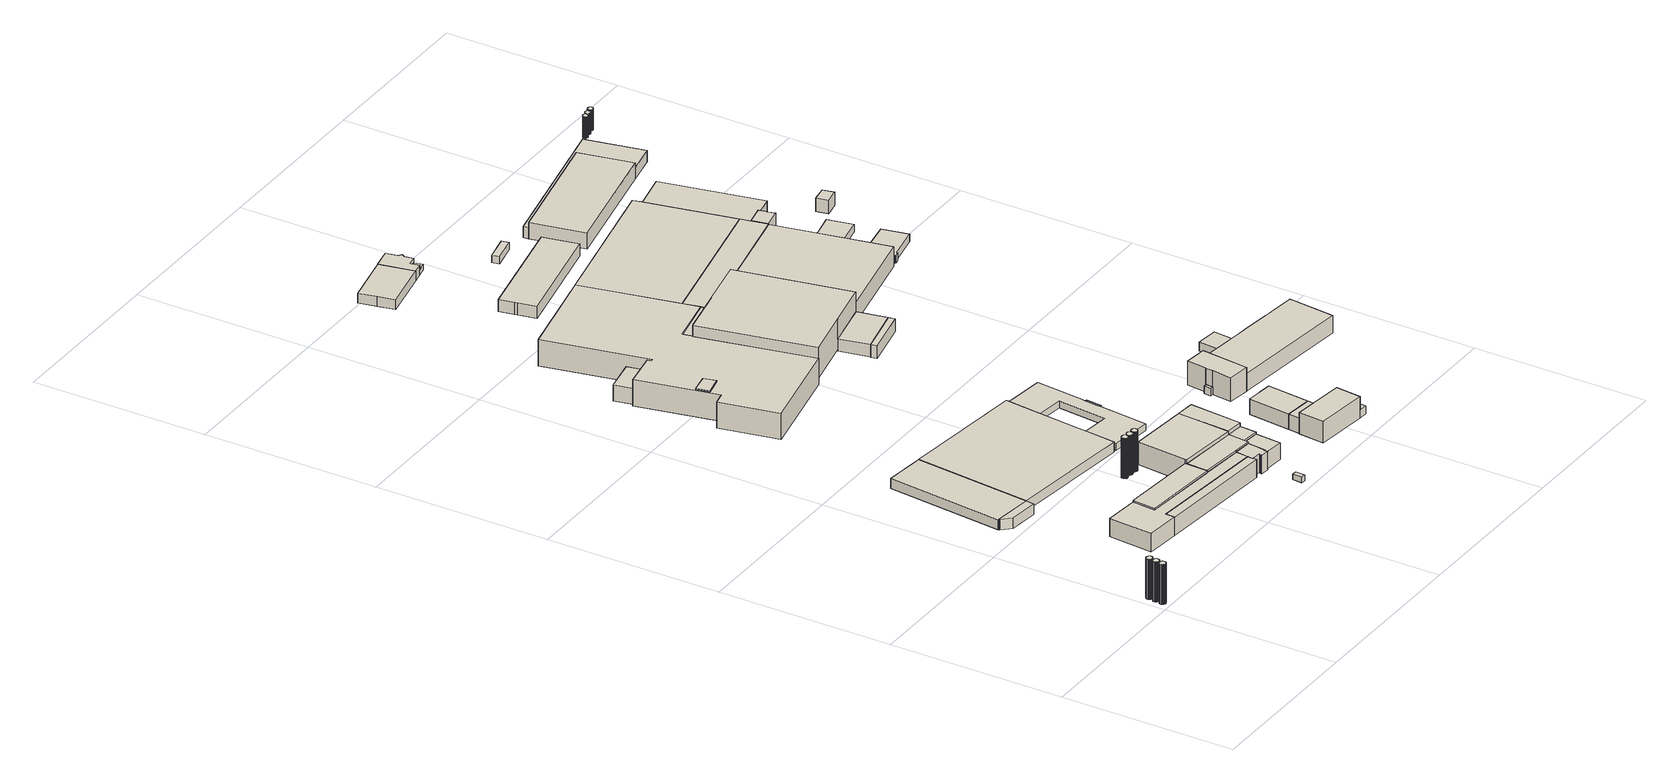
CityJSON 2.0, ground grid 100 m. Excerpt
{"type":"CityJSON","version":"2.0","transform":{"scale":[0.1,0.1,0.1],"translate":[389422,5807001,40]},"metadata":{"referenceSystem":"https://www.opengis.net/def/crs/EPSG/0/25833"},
"CityObjects":{
"building1":{"type":"Building","attributes":{"Gemeindeschluessel":"11000007","BezugspunktDach":"2200","function":"31001_2140","measuredHeight":23.1,"storeysAboveGround":1},"address":[{"country":"Germany","locality":"Berlin","thoroughfareNumber":"9 (5)","thoroughfareName":"Sperenberger Straße"}],"geometry":[{"type":"Solid","lod":"1","boundaries":[[[[0,1,2,3,4,5,6,7,8,9,10,11,12,13,14,15,16,17,18,19,20,21,22,23]],[[24,25,26,27,28,29,30,31,32,33,34,35,36,37,38,39,40,41,42,43,44,45,46,47]],[[24,47,23,22]],[[25,24,22,21]],[[26,25,21,20]],[[27,26,20,19]],[[28,27,19,18]],[[29,28,18,17]],[[30,29,17,16]],[[31,30,16,15]],[[32,31,15,14]],[[33,32,14,13]],[[34,33,13,12]],[[35,34,12,11]],[[36,35,11,10]],[[37,36,10,9]],[[38,37,9,8]],[[39,38,8,7]],[[40,39,7,6]],[[41,40,6,5]],[[42,41,5,4]],[[43,42,4,3]],[[44,43,3,2]],[[45,44,2,1]],[[46,45,1,0]],[[47,46,0,23]]]]}]},
"building2":{"type":"Building","attributes":{"Gemeindeschluessel":"11000007","BezugspunktDach":"2200","function":"31001_2140","measuredHeight":23.11,"storeysAboveGround":1},"address":[{"country":"Germany","locality":"Berlin","thoroughfareNumber":"9 (4)","thoroughfareName":"Sperenberger Straße"}],"geometry":[{"type":"Solid","lod":"1","boundaries":[[[[48,49,50,51,52,53,54,55,56,57,58,59,60,61,62,63,64,65,66,67,68,69,70,71,72]],[[73,74,75,76,77,78,79,80,81,82,83,84,85,86,87,88,89,90,91,92,93,94,95,96,97]],[[73,97,72,71]],[[74,73,71,70]],[[75,74,70,69]],[[76,75,69,68]],[[77,76,68,67]],[[78,77,67,66]],[[79,78,66,65]],[[80,79,65,64]],[[81,80,64,63]],[[82,81,63,62]],[[83,82,62,61]],[[84,83,61,60]],[[85,84,60,59]],[[86,85,59,58]],[[87,86,58,57]],[[88,87,57,56]],[[89,88,56,55]],[[90,89,55,54]],[[91,90,54,53]],[[92,91,53,52]],[[93,92,52,51]],[[94,93,51,50]],[[95,94,50,49]],[[96,95,49,48]],[[97,96,48,72]]]]}]},
"building3":{"type":"Building","attributes":{"Gemeindeschluessel":"11000007","BezugspunktDach":"2200","function":"31001_2140","measuredHeight":23.12,"storeysAboveGround":1},"address":[{"country":"Germany","locality":"Berlin","thoroughfareNumber":"9 (3)","thoroughfareName":"Sperenberger Straße"}],"geometry":[{"type":"Solid","lod":"1","boundaries":[[[[98,99,100,101,102,103,104,105,106,107,108,109,110,111,112,113,114,115,116,117,118,119,120,121,122]],[[123,124,125,126,127,128,129,130,131,132,133,134,135,136,137,138,139,140,141,142,143,144,145,146,147]],[[123,147,122,121]],[[124,123,121,120]],[[125,124,120,119]],[[126,125,119,118]],[[127,126,118,117]],[[128,127,117,116]],[[129,128,116,115]],[[130,129,115,114]],[[131,130,114,113]],[[132,131,113,112]],[[133,132,112,111]],[[134,133,111,110]],[[135,134,110,109]],[[136,135,109,108]],[[137,136,108,107]],[[138,137,107,106]],[[139,138,106,105]],[[140,139,105,104]],[[141,140,104,103]],[[142,141,103,102]],[[143,142,102,101]],[[144,143,101,100]],[[145,144,100,99]],[[146,145,99,98]],[[147,146,98,122]]]]}]},
"building4":{"type":"Building","attributes":{"Gemeindeschluessel":"11000007","BezugspunktDach":"2200","function":"51009_1610","measuredHeight":6.08,"storeysAboveGround":0},"address":[{"country":"Germany","locality":"Berlin"}],"geometry":[{"type":"Solid","lod":"1","boundaries":[[[[148,149,150,151,152]],[[153,154,155,156,157]],[[153,157,152,151]],[[154,153,151,150]],[[155,154,150,149]],[[156,155,149,148]],[[157,156,148,152]]]]}]},
"building5":{"type":"Building","attributes":{"Gemeindeschluessel":"11000007","BezugspunktDach":"2200","function":"31001_2111","measuredHeight":5.75,"storeysAboveGround":1},"address":[{"country":"Germany","locality":"Berlin","thoroughfareNumber":"13 (2)","thoroughfareName":"Sperenberger Straße"}],"geometry":[{"type":"Solid","lod":"1","boundaries":[[[[158,159,160,161,162,163]],[[164,165,166,154,153,167]],[[164,167,163,162]],[[165,164,162,161]],[[166,165,161,160]],[[154,166,160,159]],[[153,154,159,158]],[[167,153,158,163]]]]}]},
"building6":{"type":"Building","attributes":{"Gemeindeschluessel":"11000007","function":"31001_2111"},"address":[{"country":"Germany","locality":"Berlin","thoroughfareNumber":"11","thoroughfareName":"Sperenberger Straße"}],"children":["building6-1","building6-2","building6-3","building6-4","building6-5","building6-6","building6-7","building6-8","building6-9"]},
"building6-1":{"type":"BuildingPart","attributes":{"BezugspunktDach":"2200","measuredHeight":12.14,"storeysAboveGround":2},"parents":["building6"],"geometry":[{"type":"MultiSurface","lod":"1","boundaries":[[[168,169,170,171,172]],[[173,174,175,176,177]],[[178,179,177,172,171]],[[174,173,171,170]],[[175,174,180,181]],[[179,182,168,172]],[[173,177,179,178]],[[181,180,170,169]],[[176,175,169,168]],[[177,176,182,179]]]}]},
"building6-2":{"type":"BuildingPart","attributes":{"BezugspunktDach":"2200","measuredHeight":10.49,"storeysAboveGround":2},"parents":["building6"],"geometry":[{"type":"MultiSurface","lod":"1","boundaries":[[[183,184,185,186,187,188]],[[189,190,191,192,193,194]],[[193,192,184,183]],[[194,193,183,188]],[[194,188,187,189]],[[195,190,189,196,187,186]],[[190,186,185,191]],[[192,191,185,184]]]}]},
"building6-3":{"type":"BuildingPart","attributes":{"BezugspunktDach":"2200","measuredHeight":10.71,"storeysAboveGround":2},"parents":["building6"],"geometry":[{"type":"MultiSurface","lod":"1","boundaries":[[[197,198,199,200,179,178,201,202]],[[203,204,205,206,207,208,209,210]],[[203,210,202,201]],[[204,203,201,178]],[[205,204,173,177,179]],[[206,205,211,177,176,212]],[[207,206,200,212,190,199]],[[187,186,213,199,198]],[[208,207,190,189]],[[188,187,189,194,209,208,198,197]],[[210,209,197,202]],[[214,178,179,177,173]],[[179,182,176,177,211]],[[212,176,182,200]],[[199,190,212,200]],[[189,190,213,186,187]],[[194,189,187,188]]]}]},
"building6-4":{"type":"BuildingPart","attributes":{"BezugspunktDach":"2200","measuredHeight":13.06,"storeysAboveGround":2},"parents":["building6"],"geometry":[{"type":"MultiSurface","lod":"1","boundaries":[[[215,216,217,218,219]],[[180,220,221,222,181]],[[170,169,219,218]],[[220,180,218,217]],[[221,220,217,216]],[[181,223,224,225,215,219]],[[180,181,169,170]],[[222,221,226,216,215]],[[222,225,224,223,181]]]}]},
"building6-5":{"type":"BuildingPart","attributes":{"BezugspunktDach":"2200","measuredHeight":13.8,"storeysAboveGround":2},"parents":["building6"],"geometry":[{"type":"MultiSurface","lod":"1","boundaries":[[[227,228,229,230]],[[231,232,233,234]],[[231,234,222,221,216,215,230,229]],[[232,231,229,228]],[[233,232,228,227]],[[234,224,235,236,227,230]],[[215,216,221,222]],[[237,235,224,234]],[[237,233,236,235]]]}]},
"building6-6":{"type":"BuildingPart","attributes":{"BezugspunktDach":"2200","measuredHeight":9.74,"storeysAboveGround":2},"parents":["building6"],"geometry":[{"type":"MultiSurface","lod":"1","boundaries":[[[238,239,240,241,242,243]],[[244,245,246,247,248,249]],[[248,247,239,238]],[[249,248,238,243]],[[244,249,243,242]],[[245,244,242,241]],[[245,241,250,251]],[[246,251,250,240]],[[247,246,240,239]]]}]},
"building6-7":{"type":"BuildingPart","attributes":{"BezugspunktDach":"2200","measuredHeight":10.77,"storeysAboveGround":2},"parents":["building6"],"geometry":[{"type":"MultiSurface","lod":"1","boundaries":[[[252,253,254,255,256,257,258,259,260,261,262,263]],[[190,212,264,265,266,267,268,269,270,271,192,191]],[[186,185,191,263,262]],[[212,200,199,190,262,261]],[[265,264,251,245,241,250,260,259]],[[272,242,241,259,258]],[[266,265,273,245,244]],[[243,242,258,257]],[[267,266,244,249]],[[268,267,257,256]],[[269,268,256,255]],[[270,269,255,254]],[[271,270,254,253]],[[192,271,253,252]],[[185,184,252,263]],[[190,191,185,186]],[[190,199,200,212]],[[264,212,261,260,274]],[[250,241,245,251]],[[244,245,273,241,242,272]],[[249,244,242,243]],[[184,185,191,192]]]}]},
"building6-8":{"type":"BuildingPart","attributes":{"BezugspunktDach":"2200","measuredHeight":11.74,"storeysAboveGround":2},"parents":["building6"],"geometry":[{"type":"MultiSurface","lod":"1","boundaries":[[[275,276,277,235,224,223,278]],[[175,234,237,279,264,212,176]],[[175,169,168,278,223]],[[234,175,280,181,222]],[[264,279,246,251,250,240,277,276]],[[212,261,260,276,275]],[[176,182,200,275,278]],[[168,169,175,176]],[[222,181,280,223,224]],[[237,234,224,235]],[[279,237,235,277]],[[240,250,251,246]],[[264,260,261,212]],[[212,200,182,176]]]}]},
"building6-9":{"type":"BuildingPart","attributes":{"BezugspunktDach":"2200","measuredHeight":11.74,"storeysAboveGround":2},"parents":["building6"],"geometry":[{"type":"MultiSurface","lod":"1","boundaries":[[[281,236,235,277]],[[237,233,282,279]],[[282,233,236,281]],[[240,239,247,246,283,279,282,281,277]],[[237,279,277,235]],[[284,233,285,237,235,236]],[[283,246,247,239,240]]]}]},
"building7":{"type":"Building","attributes":{"Gemeindeschluessel":"11000007","BezugspunktDach":"2200","function":"31001_2140","measuredHeight":23.13,"storeysAboveGround":1},"address":[{"country":"Germany","locality":"Berlin","thoroughfareNumber":"11 (3)","thoroughfareName":"Sperenberger Straße"}],"geometry":[{"type":"Solid","lod":"1","boundaries":[[[[286,287,288,289,290,291,292,293,294,295,296,297,298,299,300,301,302,303,304,305,306,307,308,309,310,311]],[[312,313,314,315,316,317,318,319,320,321,322,323,324,325,326,327,328,329,330,331,332,333,334,335,336,337]],[[312,337,311,310]],[[313,312,310,309]],[[314,313,309,308]],[[315,314,308,307]],[[316,315,307,306]],[[317,316,306,305]],[[318,317,305,304]],[[319,318,304,303]],[[320,319,303,302]],[[321,320,302,301]],[[322,321,301,300]],[[323,322,300,299]],[[324,323,299,298]],[[325,324,298,297]],[[326,325,297,296]],[[327,326,296,295]],[[328,327,295,294]],[[329,328,294,293]],[[330,329,293,292]],[[331,330,292,291]],[[332,331,291,290]],[[333,332,290,289]],[[334,333,289,288]],[[335,334,288,287]],[[336,335,287,286]],[[337,336,286,311]]]]}]},
"building8":{"type":"Building","attributes":{"Gemeindeschluessel":"11000007","BezugspunktDach":"2200","function":"31001_2111","measuredHeight":6,"storeysAboveGround":1},"address":[{"country":"Germany","locality":"Berlin","thoroughfareNumber":"13 (1)","thoroughfareName":"Sperenberger Straße"}],"geometry":[{"type":"Solid","lod":"1","boundaries":[[[[338,339,340,341,342,343,344,345,346,347,348,349,350]],[[351,352,165,353,354,355,356,357,358,359,360,361,166]],[[351,166,350,349]],[[352,351,349,348]],[[165,352,348,347]],[[353,165,347,346]],[[354,353,346,345]],[[355,354,345,344]],[[356,355,344,343]],[[357,356,343,342]],[[358,357,342,341]],[[359,358,341,340]],[[360,359,340,339]],[[361,360,339,338]],[[166,361,338,350]]]]}]},
"building9":{"type":"Building","attributes":{"Gemeindeschluessel":"11000007","BezugspunktDach":"2200","function":"31001_2140","measuredHeight":23.13,"storeysAboveGround":1},"address":[{"country":"Germany","locality":"Berlin","thoroughfareNumber":"11 (2)","thoroughfareName":"Sperenberger Straße"}],"geometry":[{"type":"Solid","lod":"1","boundaries":[[[[362,363,364,365,366,367,368,369,370,371,372,373,374,375,376,377,378,379,380,381,382,383,384,385,386]],[[387,388,389,390,391,392,393,394,395,396,397,398,399,400,401,402,403,404,405,406,407,408,409,410,411]],[[387,411,386,385]],[[388,387,385,384]],[[389,388,384,383]],[[390,389,383,382]],[[391,390,382,381]],[[392,391,381,380]],[[393,392,380,379]],[[394,393,379,378]],[[395,394,378,377]],[[396,395,377,376]],[[397,396,376,375]],[[398,397,375,374]],[[399,398,374,373]],[[400,399,373,372]],[[401,400,372,371]],[[402,401,371,370]],[[403,402,370,369]],[[404,403,369,368]],[[405,404,368,367]],[[406,405,367,366]],[[407,406,366,365]],[[408,407,365,364]],[[409,408,364,363]],[[410,409,363,362]],[[411,410,362,386]]]]}]},
"building10":{"type":"Building","attributes":{"Gemeindeschluessel":"11000007","BezugspunktDach":"2200","function":"31001_2140","measuredHeight":23.02,"storeysAboveGround":1},"address":[{"country":"Germany","locality":"Berlin","thoroughfareNumber":"11 (1)","thoroughfareName":"Sperenberger Straße"}],"geometry":[{"type":"Solid","lod":"1","boundaries":[[[[412,413,414,415,416,417,418,419,420,421,422,423,424,425,426,427,428,429,430,431,432,433,434,435,436,437]],[[438,439,440,441,442,443,444,445,446,447,448,449,450,451,452,453,454,455,456,457,458,459,460,461,462,463]],[[438,463,437,436]],[[439,438,436,435]],[[440,439,435,434]],[[441,440,434,433]],[[442,441,433,432]],[[443,442,432,431]],[[444,443,431,430]],[[445,444,430,429]],[[446,445,429,428]],[[447,446,428,427]],[[448,447,427,426]],[[449,448,426,425]],[[450,449,425,424]],[[451,450,424,423]],[[452,451,423,422]],[[453,452,422,421]],[[454,453,421,420]],[[455,454,420,419]],[[456,455,419,418]],[[457,456,418,417]],[[458,457,417,416]],[[459,458,416,415]],[[460,459,415,414]],[[461,460,414,413]],[[462,461,413,412]],[[463,462,412,437]]]]}]},
"building11":{"type":"Building","attributes":{"Gemeindeschluessel":"11000007","BezugspunktDach":"2200","function":"51009_1610","measuredHeight":3.29,"storeysAboveGround":0},"address":[{"country":"Germany","locality":"Berlin"}],"geometry":[{"type":"Solid","lod":"1","boundaries":[[[[464,465,466,467]],[[468,469,470,471]],[[468,471,467,466]],[[469,468,466,465]],[[470,469,465,464]],[[471,470,464,467]]]]}]},
"building12":{"type":"Building","attributes":{"Gemeindeschluessel":"11000007","BezugspunktDach":"2200","function":"31001_2100","measuredHeight":3.99,"storeysAboveGround":1},"address":[{"country":"Germany","locality":"Berlin","thoroughfareNumber":"13","thoroughfareName":"Sperenberger Straße"}],"geometry":[{"type":"Solid","lod":"1","boundaries":[[[[472,473,474,475,476,477,478,479,480,481,482,483,484,485,486,487,488,489,490,491]],[[492,493,494,495,496,497,498,356,355,499,500,501,502,503,504,505,506,507,508,359]],[[492,359,491,490]],[[493,492,490,489]],[[494,493,489,488]],[[495,494,488,487]],[[496,495,487,486]],[[497,496,486,485]],[[498,497,485,484]],[[356,498,484,483]],[[355,356,483,482]],[[499,355,482,481]],[[500,499,481,480]],[[501,500,480,479]],[[502,501,479,478]],[[503,502,478,477]],[[504,503,477,476]],[[505,504,476,475]],[[506,505,475,474]],[[507,506,474,473]],[[508,507,473,472]],[[359,508,472,491]]]]}]},
"building13":{"type":"Building","attributes":{"Gemeindeschluessel":"11000007","function":"31001_2111"},"address":[{"country":"Germany","locality":"Berlin","thoroughfareNumber":"15 (1)","thoroughfareName":"Sperenberger Straße"}],"children":["building13-1","building13-2","building13-3"]},
"building13-1":{"type":"BuildingPart","attributes":{"BezugspunktDach":"2200","measuredHeight":15.22,"storeysAboveGround":2},"parents":["building13"],"geometry":[{"type":"MultiSurface","lod":"1","boundaries":[[[509,510,511,512,513,514,515,516,517,518,519,520,521,522,523,524],[525,526,527,528]],[[529,530,531,532,533,534,535,536,537,538,539,540,541,542,543,544],[545,546,547,548]],[[529,544,524,523]],[[530,549,550,523,522]],[[531,530,522,521]],[[532,531,521,520]],[[533,532,520,519]],[[534,533,519,518]],[[535,534,518,517]],[[536,535,517,516]],[[537,536,516,515]],[[538,537,515,514]],[[539,538,514,513]],[[540,539,513,512]],[[541,540,512,511]],[[542,541,511,510]],[[543,542,510,509]],[[544,543,509,524]],[[545,548,528,551,552,553]],[[546,545,527,552,554,526]],[[547,546,526,554,555]],[[548,547,555,551,528]],[[529,550,549,530]],[[553,552,551,528,527]],[[526,554,552,527]],[[555,554,526,525]],[[528,551,555,525]]]}]},
"building13-2":{"type":"BuildingPart","attributes":{"BezugspunktDach":"2200","measuredHeight":11.91,"storeysAboveGround":2},"parents":["building13"],"geometry":[{"type":"MultiSurface","lod":"1","boundaries":[[[556,557,558,559]],[[554,552,551,555]],[[526,525,555,559,558]],[[552,527,526,558,557]],[[551,528,527,560,557,556]],[[525,528,556,559]],[[554,555,525,526]],[[554,561,526,527,552]],[[552,560,527,528,551]],[[555,551,562,528,525]]]}]},
"building13-3":{"type":"BuildingPart","attributes":{"BezugspunktDach":"2200","measuredHeight":9.32,"storeysAboveGround":2},"parents":["building13"],"geometry":[{"type":"Solid","lod":"1","boundaries":[[[[550,549,563,564]],[[565,530,529,566]],[[565,566,564,563]],[[530,565,563,549]],[[566,529,550,564]],[[529,530,549,550]]]]}]},
"building14":{"type":"Building","attributes":{"Gemeindeschluessel":"11000007","BezugspunktDach":"2200","function":"51009_1610","measuredHeight":3.61,"storeysAboveGround":0},"address":[{"country":"Germany","locality":"Berlin"}],"geometry":[{"type":"Solid","lod":"1","boundaries":[[[[567,568,569,570,571,572]],[[573,574,575,576,577,578]],[[573,578,572,571]],[[574,573,571,570]],[[575,574,570,569]],[[576,575,569,568]],[[577,576,568,567]],[[578,577,567,572]]]]}]},
"building15":{"type":"Building","attributes":{"Gemeindeschluessel":"11000007","function":"31001_2143"},"address":[{"country":"Germany","locality":"Berlin","thoroughfareNumber":"10","thoroughfareName":"Sperenberger Straße"}],"children":["building15-1","building15-2","building15-3","building15-4"]},
"building15-1":{"type":"BuildingPart","attributes":{"BezugspunktDach":"2200","measuredHeight":9.05,"storeysAboveGround":2},"parents":["building15"],"geometry":[{"type":"Solid","lod":"1","boundaries":[[[[579,580,581,582,583,584,585]],[[586,587,588,589,590,591,592]],[[586,592,585,584]],[[587,586,584,583]],[[588,587,583,582]],[[589,588,582,581]],[[590,589,581,580]],[[591,590,580,579]],[[592,591,579,585]]]]}]},
"building15-2":{"type":"BuildingPart","attributes":{"BezugspunktDach":"2200","measuredHeight":12.36,"storeysAboveGround":2},"parents":["building15"],"geometry":[{"type":"MultiSurface","lod":"1","boundaries":[[[593,594,595,596,597]],[[598,599,600,601,602]],[[598,602,597,596]],[[603,604,605,606,596,595]],[[599,598,607,603]],[[600,599,595,594]],[[601,600,608,609,610,611,612,594,593]],[[602,601,593,597]],[[607,606,605,604,603]],[[612,611,610,609,608]]]}]},
"building15-3":{"type":"BuildingPart","attributes":{"BezugspunktDach":"2200","measuredHeight":4.67,"storeysAboveGround":2},"parents":["building15"],"geometry":[{"type":"Solid","lod":"1","boundaries":[[[[613,614,615,611,610,616]],[[609,608,617,618,619,620]],[[609,620,616,610]],[[608,609,610,611]],[[617,608,611,615]],[[618,617,615,614]],[[619,618,614,613]],[[620,619,613,616]]]]}]},
"building15-4":{"type":"BuildingPart","attributes":{"BezugspunktDach":"2200","measuredHeight":9.01,"storeysAboveGround":2},"parents":["building15"],"geometry":[{"type":"MultiSurface","lod":"1","boundaries":[[[604,579,585,605]],[[592,591,603,607]],[[592,607,605,585]],[[603,591,579,604]],[[591,592,585,579]],[[607,603,604,605,621]]]}]},
"building16":{"type":"Building","attributes":{"Gemeindeschluessel":"11000007","BezugspunktDach":"2200","function":"51009_1610","measuredHeight":4.42,"storeysAboveGround":0},"address":[{"country":"Germany","locality":"Berlin"}],"geometry":[{"type":"Solid","lod":"1","boundaries":[[[[622,623,624,625]],[[626,627,628,629]],[[626,629,625,624]],[[627,626,624,623]],[[628,627,623,622]],[[629,628,622,625]]]]}]},
"building17":{"type":"Building","attributes":{"Gemeindeschluessel":"11000007","function":"31001_2120"},"address":[{"country":"Germany","locality":"Berlin","thoroughfareNumber":"8","thoroughfareName":"Motzener Straße"}],"children":["building17-1","building17-2","building17-3"]},
"building17-1":{"type":"BuildingPart","attributes":{"BezugspunktDach":"2200","measuredHeight":5.68,"storeysAboveGround":2},"parents":["building17"],"geometry":[{"type":"MultiSurface","lod":"1","boundaries":[[[630,631,632,633,634,635]],[[636,637,638,639,640,641]],[[636,641,635,634]],[[636,642,636,637]],[[638,637,633,632]],[[639,638,632,631]],[[640,639,631,630]],[[641,640,630,635]],[[637,636,642,634,633]]]}]},
"building17-2":{"type":"BuildingPart","attributes":{"BezugspunktDach":"2200","measuredHeight":3.61,"storeysAboveGround":2},"parents":["building17"],"geometry":[{"type":"MultiSurface","lod":"1","boundaries":[[[643,644,645,646,647]],[[648,649,650,651,652]],[[652,653,652,648]],[[649,648,646,645]],[[650,649,645,644]],[[652,651,652,647]],[[648,652,653,647,646]],[[651,650,644,643]],[[643,647,652,651]]]}]},
"building17-3":{"type":"BuildingPart","attributes":{"BezugspunktDach":"2200","measuredHeight":5.69,"storeysAboveGround":2},"parents":["building17"],"geometry":[{"type":"MultiSurface","lod":"1","boundaries":[[[654,655,656,657,658,659,660,661,662]],[[663,664,665,666,648,652,650,637,636]],[[663,636,662,661]],[[664,663,661,660]],[[665,664,660,659]],[[666,665,659,658]],[[648,666,658,657]],[[647,646,657,656]],[[650,644,643,647,667,656,655]],[[637,650,655,654]],[[634,633,668,654,662]],[[652,648,646,647]],[[651,643,644,650]],[[652,667,647,643,651]],[[636,637,668,633,634]]]}]},
"building18":{"type":"Building","attributes":{"Gemeindeschluessel":"11000007","BezugspunktDach":"2200","function":"51009_1610","measuredHeight":7.34,"storeysAboveGround":0},"address":[{"country":"Germany","locality":"Berlin"}],"geometry":[{"type":"Solid","lod":"1","boundaries":[[[[669,670,671,672]],[[673,674,675,676]],[[673,676,672,671]],[[674,673,671,670]],[[675,674,670,669]],[[676,675,669,672]]]]}]},
"building19":{"type":"Building","attributes":{"Gemeindeschluessel":"11000007","BezugspunktDach":"2200","function":"31001_2143","measuredHeight":8.29,"storeysAboveGround":1},"address":[{"country":"Germany","locality":"Berlin","thoroughfareNumber":"14A (4)","thoroughfareName":"Motzener Straße"}],"geometry":[{"type":"Solid","lod":"1","boundaries":[[[[677,678,679,680,681,682,683,684]],[[685,686,687,688,689,690,691,692]],[[685,692,684,683]],[[686,685,683,682]],[[687,686,682,681]],[[688,687,681,680]],[[689,688,680,679]],[[690,689,679,678]],[[691,690,678,677]],[[692,691,677,684]]]]}]},
"building20":{"type":"Building","attributes":{"Gemeindeschluessel":"11000007","function":"31001_2111"},"address":[{"country":"Germany","locality":"Berlin","thoroughfareNumber":"15","thoroughfareName":"Sperenberger Straße"}],"children":["building20-1","building20-2","building20-3","building20-4","building20-5","building20-6","building20-7"]},
"building20-1":{"type":"BuildingPart","attributes":{"BezugspunktDach":"2200","measuredHeight":17.72,"storeysAboveGround":6},"parents":["building20"],"geometry":[{"type":"MultiSurface","lod":"1","boundaries":[[[693,694,695,696,697,698,699]],[[700,701,702,703,704,705,706]],[[700,706,699,698]],[[707,708,700,698,697]],[[709,710,696,695]],[[703,702,711,712]],[[713,714,695,694]],[[705,704,694,693]],[[706,705,693,699]],[[701,700,708,707]],[[712,711,710,709]],[[704,703,714,713]]]}]},
"building20-2":{"type":"BuildingPart","attributes":{"BezugspunktDach":"2200","measuredHeight":12.95,"storeysAboveGround":6},"parents":["building20"],"geometry":[{"type":"MultiSurface","lod":"1","boundaries":[[[708,707,715,716,717]],[[718,719,720,721,722]],[[718,722,717,716]],[[719,718,723,724]],[[720,719,715,724,725]],[[721,720,701,700,708]],[[722,721,708,717]],[[724,723,716,715]],[[725,724,715,707]],[[707,708,700,701]]]}]},
"building20-3":{"type":"BuildingPart","attributes":{"BezugspunktDach":"2200","measuredHeight":11.28,"storeysAboveGround":6},"parents":["building20"],"geometry":[{"type":"MultiSurface","lod":"1","boundaries":[[[517,726,727,728,518]],[[729,730,731,732,733]],[[729,733,518,728]],[[730,729,728,727]],[[731,730,734,735,736,737,727,726]],[[733,732,517,518]],[[737,736,735,734]],[[732,731,726,517]]]}]},
"building20-4":{"type":"BuildingPart","attributes":{"BezugspunktDach":"2200","measuredHeight":7.05,"storeysAboveGround":6},"parents":["building20"],"geometry":[{"type":"MultiSurface","lod":"1","boundaries":[[[672,671,714,713]],[[738,739,740,741]],[[738,741,704,703]],[[739,738,714,671]],[[740,739,671,672]],[[741,740,672,713]],[[703,704,742,713,714]]]}]},
"building20-5":{"type":"BuildingPart","attributes":{"BezugspunktDach":"2200","measuredHeight":8.92,"storeysAboveGround":6},"parents":["building20"],"geometry":[{"type":"MultiSurface","lod":"1","boundaries":[[[736,743,744,745,746,747,737]],[[748,749,750,751,752,735,734]],[[748,734,737,747]],[[749,748,747,746]],[[750,749,746,745]],[[751,750,745,744]],[[752,751,744,743]],[[753,735,752,743,736]],[[734,735,754,736,737]]]}]},
"building20-6":{"type":"BuildingPart","attributes":{"BezugspunktDach":"2200","measuredHeight":11.18,"storeysAboveGround":6},"parents":["building20"],"geometry":[{"type":"Solid","lod":"1","boundaries":[[[[709,755,756,757,710]],[[758,759,760,712,711]],[[759,758,757,756]],[[760,759,756,755]],[[712,760,755,709]],[[758,711,710,757]],[[711,712,709,710]]]]}]},
"building20-7":{"type":"BuildingPart","attributes":{"BezugspunktDach":"2200","measuredHeight":11.4,"storeysAboveGround":6},"parents":["building20"],"geometry":[{"type":"MultiSurface","lod":"1","boundaries":[[[761,762,763,764,765,766,767]],[[731,768,758,711,725,723,732]],[[726,517,769,767,766]],[[743,736,766,765]],[[768,731,735,752]],[[758,768,765,764]],[[710,757,764,763]],[[711,758,711,710]],[[723,716,715,707,762,761]],[[732,723,761,767]],[[731,732,769,517,726]],[[752,735,736,743]],[[711,758,757,710]],[[724,715,716,723]],[[724,725,707,715]]]}]},
"building21":{"type":"Building","attributes":{"Gemeindeschluessel":"11000007","function":"31001_2111"},"address":[{"country":"Germany","locality":"Berlin","thoroughfareNumber":"12","thoroughfareName":"Sperenberger Straße"}],"children":["building21-1","building21-2","building21-3","building21-4"]},
"building21-1":{"type":"BuildingPart","attributes":{"BezugspunktDach":"2200","measuredHeight":13.92,"storeysAboveGround":3},"parents":["building21"],"geometry":[{"type":"MultiSurface","lod":"1","boundaries":[[[770,771,772,773,774,775,776,777,778]],[[628,627,779,780,781,782,783,784,785]],[[628,785,778,777]],[[627,628,777,776]],[[779,627,776,775]],[[780,779,775,774]],[[781,780,774,773]],[[782,781,773,772]],[[783,782,783,786,787,772,771]],[[784,783,771,770]],[[785,784,770,778]],[[787,786,783,782]]]}]},
"building21-2":{"type":"BuildingPart","attributes":{"BezugspunktDach":"2200","measuredHeight":9.98,"storeysAboveGround":3},"parents":["building21"],"geometry":[{"type":"MultiSurface","lod":"1","boundaries":[[[788,789,790,791,792,793,794,795,796,797,798,787,786]],[[782,799,800,801,802,803,804,805,806,807,808,809,783]],[[799,782,787,798]],[[810,811,812,798,797]],[[801,800,797,796]],[[802,801,796,795]],[[803,802,795,794]],[[804,803,794,793]],[[805,804,793,792]],[[813,814,815,792,791]],[[806,805,816,817,818]],[[807,806,791,790]],[[808,807,790,789]],[[809,808,789,788]],[[783,809,788,786]],[[782,783,786,787]],[[800,799,812,811,810]],[[818,817,816,815,814,813]]]}]},
"building21-3":{"type":"BuildingPart","attributes":{"BezugspunktDach":"2200","measuredHeight":5.59,"storeysAboveGround":3},"parents":["building21"],"geometry":[{"type":"Solid","lod":"1","boundaries":[[[[814,819,820,815]],[[821,822,818,817]],[[821,817,815,820]],[[822,821,820,819]],[[818,822,819,814]],[[818,814,815,817]]]]}]},
"building21-4":{"type":"BuildingPart","attributes":{"BezugspunktDach":"2200","measuredHeight":5.29,"storeysAboveGround":3},"parents":["building21"],"geometry":[{"type":"Solid","lod":"1","boundaries":[[[[811,823,824,825,812]],[[826,827,828,800,799]],[[826,799,812,825]],[[827,826,825,824]],[[828,827,824,823]],[[800,828,823,811]],[[799,800,811,812]]]]}]},
"building22":{"type":"Building","attributes":{"Gemeindeschluessel":"11000007","BezugspunktDach":"2200","function":"51009_1610","measuredHeight":5.34,"storeysAboveGround":0},"address":[{"country":"Germany","locality":"Berlin"}],"geometry":[{"type":"Solid","lod":"1","boundaries":[[[[823,829,830,824]],[[831,832,828,827]],[[831,827,824,830]],[[832,831,830,829]],[[828,832,829,823]],[[827,828,823,824]]]]}]},
"building23":{"type":"Building","attributes":{"Gemeindeschluessel":"11000007","BezugspunktDach":"2200","function":"31001_2143","measuredHeight":4.19,"storeysAboveGround":1},"address":[{"country":"Germany","locality":"Berlin","thoroughfareNumber":"14A (5)","thoroughfareName":"Motzener Straße"}],"geometry":[{"type":"Solid","lod":"1","boundaries":[[[[833,834,835,836]],[[837,838,839,840]],[[837,840,836,835]],[[838,837,835,834]],[[839,838,834,833]],[[840,839,833,836]]]]}]},
"building24":{"type":"Building","attributes":{"Gemeindeschluessel":"11000007","BezugspunktDach":"2200","function":"51009_1610","measuredHeight":2.3,"storeysAboveGround":0},"address":[{"country":"Germany","locality":"Berlin"}],"geometry":[{"type":"Solid","lod":"1","boundaries":[[[[841,842,843,844]],[[845,846,802,801]],[[845,801,844,843]],[[846,845,843,842]],[[802,846,842,841]],[[801,802,841,844]]]]}]},
"building25":{"type":"Building","attributes":{"Gemeindeschluessel":"11000007","function":"31001_2020"},"address":[{"country":"Germany","locality":"Berlin","thoroughfareNumber":"15 (2)","thoroughfareName":"Sperenberger Straße"}],"children":["building25-1","building25-2"]},
"building25-1":{"type":"BuildingPart","attributes":{"BezugspunktDach":"2200","measuredHeight":11.55,"storeysAboveGround":3},"parents":["building25"],"geometry":[{"type":"MultiSurface","lod":"1","boundaries":[[[847,848,849,850,851,852,853,854]],[[751,855,856,857,858,859,860,752]],[[751,752,854,853]],[[855,751,853,852]],[[856,855,852,851]],[[857,856,851,850]],[[858,857,850,849]],[[859,858,849,848]],[[861,862,863,859,848,847]],[[752,860,847,854]],[[860,859,863,862,861]]]}]},
"building25-2":{"type":"BuildingPart","attributes":{"BezugspunktDach":"2200","measuredHeight":4.31,"storeysAboveGround":3},"parents":["building25"],"geometry":[{"type":"Solid","lod":"1","boundaries":[[[[864,865,866,867,868,869,870,871,872,873,874,875,863,862]],[[876,877,878,879,880,881,882,883,884,885,886,887,888,889]],[[876,889,862,860,859,863]],[[877,876,863,875]],[[878,877,875,874]],[[879,878,874,873]],[[880,879,873,872]],[[881,880,872,871]],[[882,881,871,870]],[[883,882,870,869]],[[884,883,869,868]],[[885,884,868,867]],[[886,885,867,866]],[[887,886,866,865]],[[888,887,865,864]],[[889,888,864,862]],[[863,859,860,862]]]]}]},
"building26":{"type":"Building","attributes":{"Gemeindeschluessel":"11000007","BezugspunktDach":"2200","function":"31001_2143","measuredHeight":9.52,"storeysAboveGround":1},"address":[{"country":"Germany","locality":"Berlin","thoroughfareNumber":"14A (3)","thoroughfareName":"Motzener Straße"}],"geometry":[{"type":"Solid","lod":"1","boundaries":[[[[890,891,892,893]],[[894,895,896,897]],[[894,897,893,892]],[[895,894,892,891]],[[896,895,891,890]],[[897,896,890,893]]]]}]},
"building27":{"type":"Building","attributes":{"Gemeindeschluessel":"11000007","BezugspunktDach":"2200","function":"51009_1610","measuredHeight":6.59,"storeysAboveGround":0},"address":[{"country":"Germany","locality":"Berlin"}],"geometry":[{"type":"Solid","lod":"1","boundaries":[[[[898,899,900,901,902,903]],[[904,905,895,894,897,906]],[[904,906,903,902]],[[905,904,902,901]],[[895,905,901,900]],[[894,895,900,899]],[[897,894,899,898]],[[906,897,898,903]]]]}]},
"building28":{"type":"Building","attributes":{"Gemeindeschluessel":"11000007","BezugspunktDach":"2200","function":"51009_1610","measuredHeight":7.54,"storeysAboveGround":0},"address":[{"country":"Germany","locality":"Berlin"}],"geometry":[{"type":"Solid","lod":"1","boundaries":[[[[907,908,909,910]],[[911,912,913,914]],[[911,914,910,909]],[[912,911,909,908]],[[913,912,908,907]],[[914,913,907,910]]]]}]},
"building29":{"type":"Building","attributes":{"Gemeindeschluessel":"11000007","BezugspunktDach":"2200","function":"31001_2140","measuredHeight":12.35,"storeysAboveGround":1},"address":[{"country":"Germany","locality":"Berlin","thoroughfareNumber":"14A (6)","thoroughfareName":"Motzener Straße"}],"geometry":[{"type":"Solid","lod":"1","boundaries":[[[[915,916,917,918,919,920,921,922,923,924,925,926,927,928,929,930,931,932,933,934,935,936,937,938]],[[939,940,941,942,943,944,945,946,947,948,949,950,951,952,953,954,955,956,957,958,959,960,961,962]],[[939,962,938,937]],[[940,939,937,936]],[[941,940,936,935]],[[942,941,935,934]],[[943,942,934,933]],[[944,943,933,932]],[[945,944,932,931]],[[946,945,931,930]],[[947,946,930,929]],[[948,947,929,928]],[[949,948,928,927]],[[950,949,927,926]],[[951,950,926,925]],[[952,951,925,924]],[[953,952,924,923]],[[954,953,923,922]],[[955,954,922,921]],[[956,955,921,920]],[[957,956,920,919]],[[958,957,919,918]],[[959,958,918,917]],[[960,959,917,916]],[[961,960,916,915]],[[962,961,915,938]]]]}]},
"building30":{"type":"Building","attributes":{"Gemeindeschluessel":"11000007","BezugspunktDach":"2200","function":"31001_2140","measuredHeight":12.18,"storeysAboveGround":1},"address":[{"country":"Germany","locality":"Berlin","thoroughfareNumber":"14A (7)","thoroughfareName":"Motzener Straße"}],"geometry":[{"type":"Solid","lod":"1","boundaries":[[[[963,964,965,966,967,968,969,970,971,972,973,974,975,976,977,978,979,980,981,982,983,984,985,986]],[[987,988,989,990,991,992,993,994,995,996,997,998,999,1000,1001,1002,1003,1004,1005,1006,1007,1008,1009,1010]],[[987,1010,986,985]],[[988,987,985,984]],[[989,988,984,983]],[[990,989,983,982]],[[991,990,982,981]],[[992,991,981,980]],[[993,992,980,979]],[[994,993,979,978]],[[995,994,978,977]],[[996,995,977,976]],[[997,996,976,975]],[[998,997,975,974]],[[999,998,974,973]],[[1000,999,973,972]],[[1001,1000,972,971]],[[1002,1001,971,970]],[[1003,1002,970,969]],[[1004,1003,969,968]],[[1005,1004,968,967]],[[1006,1005,967,966]],[[1007,1006,966,965]],[[1008,1007,965,964]],[[1009,1008,964,963]],[[1010,1009,963,986]]]]}]},
"building31":{"type":"Building","attributes":{"Gemeindeschluessel":"11000007","BezugspunktDach":"2200","function":"31001_2140","measuredHeight":12.03,"storeysAboveGround":1},"address":[{"country":"Germany","locality":"Berlin","thoroughfareNumber":"14A (8)","thoroughfareName":"Motzener Straße"}],"geometry":[{"type":"Solid","lod":"1","boundaries":[[[[1011,1012,1013,1014,1015,1016,1017,1018,1019,1020,1021,1022,1023,1024,1025,1026,1027,1028,1029,1030,1031,1032,1033,1034]],[[1035,1036,1037,1038,1039,1040,1041,1042,1043,1044,1045,1046,1047,1048,1049,1050,1051,1052,1053,1054,1055,1056,1057,1058]],[[1035,1058,1034,1033]],[[1036,1035,1033,1032]],[[1037,1036,1032,1031]],[[1038,1037,1031,1030]],[[1039,1038,1030,1029]],[[1040,1039,1029,1028]],[[1041,1040,1028,1027]],[[1042,1041,1027,1026]],[[1043,1042,1026,1025]],[[1044,1043,1025,1024]],[[1045,1044,1024,1023]],[[1046,1045,1023,1022]],[[1047,1046,1022,1021]],[[1048,1047,1021,1020]],[[1049,1048,1020,1019]],[[1050,1049,1019,1018]],[[1051,1050,1018,1017]],[[1052,1051,1017,1016]],[[1053,1052,1016,1015]],[[1054,1053,1015,1014]],[[1055,1054,1014,1013]],[[1056,1055,1013,1012]],[[1057,1056,1012,1011]],[[1058,1057,1011,1034]]]]}]}
},
"vertices":[
[4,18,264],[7,14,264],[10,11,264],[14,9,264],[19,7,264],[24,8,264],[28,9,264],[32,12,264],[35,15,264],[37,19,264],[38,24,264],[38,28,264],[36,33,264],[34,36,264],[30,39,264],[26,41,264],[21,42,264],[17,42,264],[13,41,264],[10,39,264],[7,36,264],[5,32,264],[3,28,264],[3,23,264],[3,28,33],[5,32,33],[7,36,33],[10,39,33],[13,41,33],[17,42,33],[21,42,33],[26,41,33],[30,39,33],[34,36,33],[36,33,33],[38,28,33],[38,24,33],[37,19,33],[35,15,33],[32,12,33],[28,9,33],[24,8,33],[19,7,33],[14,9,33],[10,11,33],[7,14,33],[4,18,33],[3,23,33],
[8,63,264],[9,58,264],[12,55,264],[15,52,264],[19,50,264],[24,49,264],[28,49,264],[33,50,264],[37,53,264],[40,56,264],[42,60,264],[42,64,264],[42,68,264],[41,72,264],[39,75,264],[37,78,264],[33,81,264],[29,82,264],[25,83,264],[21,82,264],[17,81,264],[13,79,264],[10,75,264],[8,71,264],[7,67,264],[8,71,33],[10,75,33],[13,79,33],[17,81,33],[21,82,33],[25,83,33],[29,82,33],[33,81,33],[37,78,33],[39,75,33],[41,72,33],[42,68,33],[42,64,33],[42,60,33],[40,56,33],[37,53,33],[33,50,33],[28,49,33],[24,49,33],[19,50,33],[15,52,33],[12,55,33],[9,58,33],[8,63,33],[7,67,33],
[12,103,264],[14,99,264],[16,95,264],[20,92,264],[24,90,264],[29,89,264],[34,90,264],[38,92,264],[42,95,264],[45,98,264],[46,102,264],[47,107,264],[47,111,264],[45,115,264],[43,119,264],[39,121,264],[36,123,264],[32,125,264],[28,125,264],[23,124,264],[20,122,264],[16,119,264],[14,116,264],[12,112,264],[12,108,264],[12,112,33],[14,116,33],[16,119,33],[20,122,33],[23,124,33],[28,125,33],[32,125,33],[36,123,33],[39,121,33],[43,119,33],[45,115,33],[47,111,33],[47,107,33],[46,102,33],[45,98,33],[42,95,33],[38,92,33],[34,90,33],[29,89,33],[24,90,33],[20,92,33],[16,95,33],[14,99,33],[12,103,33],[12,108,33],
[249,1035,101],[420,1017,101],[426,1066,101],[201,1090,101],[201,1085,101],[201,1090,41],[426,1066,41],[420,1017,41],[249,1035,41],[201,1085,41],
[201,1090,98],[426,1066,98],[430,1066,98],[501,1738,98],[270,1762,98],[199,1090,98],[270,1762,41],[501,1738,41],[430,1066,41],[199,1090,41],
[1076,399,149],[1082,523,149],[1082,533,149],[639,568,149],[626,437,149],[639,568,34],[1082,533,34],[1082,523,34],[1076,399,34],[626,437,34],[639,568,140],[626,437,140],[1082,533,40],[1082,523,40],[1076,399,140],
[1314,256,139],[1317,275,139],[1312,276,139],[1315,307,139],[621,367,139],[616,313,139],[621,367,34],[1315,307,34],[1312,276,34],[1317,275,34],[1314,256,34],[616,313,34],[1315,307,67],[621,367,56],
[616,313,140],[621,367,140],[1315,307,140],[1321,378,140],[440,585,140],[418,331,140],[440,585,33],[639,568,33],[626,437,33],[1321,378,33],[1315,307,33],[621,367,33],[616,313,33],[418,331,33],[626,437,70],[1321,378,34],[1315,307,81],[639,568,87],
[1431,493,171],[1455,794,171],[1110,823,171],[1082,533,171],[1082,523,171],[1110,823,40],[1455,794,40],[1431,493,40],[1082,523,151],[1431,493,151],[1431,493,101],[1455,794,138],
[1533,484,172],[1559,785,172],[1455,794,172],[1431,493,172],[1455,794,34],[1559,785,34],[1533,484,34],[1431,493,34],[1436,493,151],[1533,484,151],[1436,493,34],
[1513,238,140],[1525,386,140],[1426,394,140],[1414,266,140],[1409,267,140],[1408,247,140],[1409,267,43],[1414,266,43],[1426,394,43],[1525,386,43],[1513,238,43],[1408,247,43],[1424,370,140],[1424,370,43],
[1317,275,141],[1365,271,141],[1363,257,141],[1360,258,141],[1358,251,141],[1408,247,141],[1409,267,141],[1414,266,141],[1424,370,141],[1321,378,141],[1315,307,141],[1312,276,141],[1424,370,34],[1414,266,34],[1409,267,34],[1408,247,34],[1358,251,34],[1360,258,34],[1363,257,34],[1365,271,34],[1409,267,88],[1414,266,116],[1424,370,113],
[1321,378,151],[1424,370,151],[1426,394,151],[1076,399,151],[1426,394,34],[1082,523,103],
[1525,386,151],[1525,386,34],[1426,394,92],[1533,484,123],[1484,489,34],
[952,812,274],[954,808,274],[957,805,274],[960,802,274],[963,800,274],[967,799,274],[971,799,274],[975,800,274],[978,802,274],[982,804,274],[984,807,274],[986,811,274],[987,814,274],[987,819,274],[986,823,274],[983,827,274],[980,831,274],[976,833,274],[972,834,274],[967,834,274],[963,833,274],[959,831,274],[955,828,274],[953,824,274],[952,820,274],[952,816,274],[952,820,42],[953,824,42],[955,828,42],[959,831,42],[963,833,42],[967,834,42],[972,834,42],[976,833,42],[980,831,42],[983,827,42],[986,823,42],[987,819,42],[987,814,42],[986,811,42],[984,807,42],[982,804,42],[978,802,42],[975,800,42],[971,799,42],[967,799,42],[963,800,42],[960,802,42],[957,805,42],[954,808,42],[952,812,42],[952,816,42],
[1151,989,100],[1151,994,100],[1152,1003,100],[1164,1109,100],[1177,1233,100],[1202,1475,100],[1221,1648,100],[1222,1657,100],[1222,1662,100],[501,1738,100],[500,1733,100],[430,1071,100],[430,1066,100],[430,1071,41],[500,1733,41],[1222,1662,41],[1222,1657,41],[1221,1648,41],[1202,1475,41],[1177,1233,41],[1164,1109,41],[1152,1003,41],[1151,994,41],[1151,989,41],
[993,808,273],[995,804,273],[998,801,273],[1001,798,273],[1005,797,273],[1009,796,273],[1013,796,273],[1018,798,273],[1021,800,273],[1024,803,273],[1026,807,273],[1028,811,273],[1028,815,273],[1027,820,273],[1025,824,273],[1022,827,273],[1018,830,273],[1013,831,273],[1009,831,273],[1004,830,273],[1000,828,273],[997,825,273],[994,821,273],[993,817,273],[992,813,273],[993,817,42],[994,821,42],[997,825,42],[1000,828,42],[1004,830,42],[1009,831,42],[1013,831,42],[1018,830,42],[1022,827,42],[1025,824,42],[1027,820,42],[1028,815,42],[1028,811,42],[1026,807,42],[1024,803,42],[1021,800,42],[1018,798,42],[1013,796,42],[1009,796,42],[1005,797,42],[1001,798,42],[998,801,42],[995,804,42],[993,808,42],[992,813,42],
[1034,808,272],[1034,804,272],[1036,801,272],[1038,798,272],[1041,795,272],[1045,793,272],[1049,792,272],[1053,792,272],[1058,794,272],[1061,796,272],[1064,798,272],[1067,802,272],[1068,806,272],[1069,810,272],[1068,815,272],[1066,819,272],[1063,823,272],[1060,825,272],[1055,827,272],[1051,828,272],[1046,827,272],[1042,825,272],[1038,822,272],[1036,818,272],[1034,815,272],[1034,812,272],[1034,815,42],[1036,818,42],[1038,822,42],[1042,825,42],[1046,827,42],[1051,828,42],[1055,827,42],[1060,825,42],[1063,823,42],[1066,819,42],[1068,815,42],[1069,810,42],[1068,806,42],[1067,802,42],[1064,798,42],[1061,796,42],[1058,794,42],[1053,792,42],[1049,792,42],[1045,793,42],[1041,795,42],[1038,798,42],[1036,801,42],[1034,804,42],[1034,808,42],[1034,812,42],
[1400,26,75],[1405,81,75],[1380,84,75],[1375,29,75],[1380,84,42],[1405,81,42],[1400,26,42],[1375,29,42],
[1172,1001,81],[1170,987,81],[1413,962,81],[1443,1252,81],[1440,1253,81],[1450,1344,81],[1453,1343,81],[1483,1634,81],[1240,1660,81],[1239,1646,81],[1221,1648,81],[1202,1475,81],[1222,1473,81],[1221,1465,81],[1382,1448,81],[1352,1165,81],[1191,1182,81],[1190,1175,81],[1171,1177,81],[1152,1003,81],[1171,1177,41],[1190,1175,41],[1191,1182,41],[1352,1165,41],[1382,1448,41],[1221,1465,41],[1222,1473,41],[1239,1646,41],[1240,1660,41],[1483,1634,41],[1453,1343,41],[1450,1344,41],[1440,1253,41],[1443,1252,41],[1413,962,41],[1170,987,41],[1172,1001,41],
[447,2856,159],[378,2841,159],[448,2507,159],[1008,2625,159],[865,3276,159],[870,3277,159],[858,3332,159],[1137,3392,159],[1116,3487,159],[998,4041,159],[441,3920,159],[567,3331,159],[555,3329,159],[550,3351,159],[363,3316,159],[348,3313,159],[427,2994,159],[531,3014,159],[547,2943,159],[442,2919,159],[363,3316,7],[550,3351,7],[555,3329,7],[567,3331,7],[441,3920,7],[998,4041,7],[1116,3487,7],[1137,3392,7],[858,3332,7],[870,3277,7],[865,3276,7],[1008,2625,7],[448,2507,7],[378,2841,7],[447,2856,7],[348,3313,7],[547,2943,7],[531,3014,7],[427,2994,7],[442,2919,7],[550,3351,100],[363,3316,100],[442,2919,47],[547,2943,47],[547,2943,87],[531,3014,47],[427,2994,47],
[442,2919,166],[547,2943,166],[531,3014,166],[427,2994,166],[547,2943,150],[531,3014,68],[442,2919,122],
[526,3458,100],[339,3423,100],[526,3458,7],[339,3423,7],
[1443,1252,73],[1462,1252,73],[1471,1340,73],[1453,1343,73],[1450,1344,73],[1440,1253,73],[1450,1344,40],[1453,1343,40],[1471,1340,40],[1462,1252,40],[1443,1252,40],[1440,1253,40],
[1948,339,132],[1974,582,132],[1972,582,132],[1905,589,132],[1885,591,132],[1817,599,132],[1791,355,132],[1817,599,42],[1885,591,42],[1905,589,42],[1972,582,42],[1974,582,42],[1948,339,42],[1791,355,42],
[2073,109,164],[2089,256,164],[1941,272,164],[1784,289,164],[1768,141,164],[1784,289,40],[1941,272,40],[2089,256,40],[2073,109,40],[1768,141,40],[1941,272,42],[1941,272,132],[1784,289,132],[1784,289,115],[1784,289,42],[2089,256,41],[2073,109,41],[2073,109,88],[2089,256,88],[2089,256,64],
[2120,103,88],[2135,252,88],[2089,257,88],[2073,108,88],[2089,257,41],[2135,252,41],[2120,103,41],[2073,108,41],
[1784,289,126],
[1887,857,86],[1891,896,86],[1874,898,86],[1870,859,86],[1874,898,42],[1891,896,42],[1887,857,42],[1870,859,42],
[459,4982,95],[480,4884,95],[500,4787,95],[795,4848,95],[753,5046,95],[459,4984,95],[753,5046,39],[795,4848,39],[500,4787,39],[480,4884,39],[459,4982,39],[459,4984,39],[753,5046,83],
[847,4885,70],[852,4861,70],[906,4872,70],[895,4921,70],[842,4909,70],[895,4921,39],[906,4872,39],[852,4861,39],[847,4885,39],[842,4909,39],[842,4909,62],
[795,4848,96],[852,4861,96],[842,4909,96],[895,4921,96],[885,4971,96],[897,4989,96],[879,5001,96],[864,5069,96],[753,5046,96],[864,5069,39],[879,5001,39],[897,4989,39],[885,4971,39],[842,4909,54],[795,4848,77],
[1336,2482,109],[1609,2542,109],[1602,2577,109],[1328,2516,109],[1602,2577,35],[1609,2542,35],[1336,2482,35],[1328,2516,35],
[767,4254,108],[770,4239,108],[791,4138,108],[1428,4272,108],[1407,4372,108],[1404,4388,108],[1386,4472,108],[749,4339,108],[1386,4472,39],[1404,4388,39],[1407,4372,39],[1428,4272,39],[791,4138,39],[770,4239,39],[767,4254,39],[749,4339,39],
[1008,2625,223],[1293,2687,223],[1568,2746,223],[1435,3397,223],[1146,3335,223],[870,3277,223],[865,3276,223],[870,3277,46],[1146,3335,46],[1435,3397,46],[1568,2746,46],[1293,2687,46],[1008,2625,46],[865,3276,46],[1146,3335,156],[870,3277,156],[1568,2746,159],[1435,3397,159],[1435,3397,47],[1568,2746,47],[1293,2687,109],[1568,2746,109],
[1142,3363,156],[1137,3392,156],[858,3332,156],[1137,3392,45],[1142,3363,45],[1146,3335,45],[870,3277,45],[858,3332,45],[1137,3392,47],[1142,3363,47],[1146,3335,47],
[1974,3669,159],[1865,4184,159],[1856,4224,159],[1856,4224,46],[1865,4184,46],[1974,3669,47],[1116,3487,47],[998,4041,46],[1865,4184,48],[1974,3669,48],[1974,3669,137],[1865,4184,137],
[1568,2746,38],[1602,2577,38],[1328,2516,38],[1293,2687,38],[1293,2687,68],
[1986,3609,137],[2090,3631,137],[2089,3634,137],[2231,3664,137],[2109,4237,137],[2109,4237,48],[2231,3664,48],[2089,3634,48],[2090,3631,48],[1986,3609,48],[1974,3669,92],[1974,3669,53],
[2138,2868,159],[2138,2874,159],[2006,3518,159],[2006,3518,47],[2138,2874,47],[2138,2868,47],
[1137,3392,160],[1146,3335,160],[1435,3397,160],[2006,3518,160],[1986,3609,160],[1974,3669,160],[1116,3487,160],[1986,3609,47],[1116,3487,70],
[2002,729,181],[2002,730,181],[2031,999,181],[2031,1000,181],[1903,1013,181],[1891,901,181],[1891,896,181],[1887,857,181],[1875,743,181],[1891,901,42],[1903,1013,42],[2031,1000,42],[2031,999,42],[2002,730,42],[2002,729,42],[1875,743,42],[2002,730,142],[2031,999,142],
[2716,655,142],[2745,923,142],[2743,923,142],[2625,936,142],[2559,942,142],[2547,944,142],[2500,949,142],[2379,962,142],[2356,964,142],[2326,967,142],[2201,980,142],[2201,980,42],[2326,967,42],[2356,964,42],[2379,962,42],[2500,949,42],[2547,944,42],[2559,942,42],[2625,936,42],[2743,923,42],[2745,923,42],[2716,655,42],[2326,967,77],[2326,967,95],[2201,980,95],[2625,936,81],[2625,936,98],[2559,942,98],[2559,942,75],[2559,942,43],[2625,936,43],
[2628,966,98],[2562,973,98],[2562,973,43],[2628,966,43],
[2329,997,95],[2205,1011,95],[2204,1011,95],[2204,1011,42],[2205,1011,42],[2329,997,42],
[2343,1122,95],[2219,1135,95],[2219,1135,42],[2343,1122,42],
[1154,4576,80],[1299,4607,80],[1290,4647,80],[1145,4617,80],[1290,4647,38],[1299,4607,38],[1154,4576,38],[1145,4617,38],
[2379,962,65],[2381,975,65],[2358,978,65],[2356,964,65],[2358,978,42],[2381,975,42],
[2006,3518,164],[2110,3540,164],[2099,3585,164],[2101,3586,164],[2098,3600,164],[2097,3599,164],[2090,3631,164],[1986,3609,164],[2097,3599,48],[2098,3600,48],[2101,3586,48],[2099,3585,48],[2110,3540,48],[2006,3518,48],[2006,3518,57],[2006,3518,89],[2110,3540,89],
[2138,2874,89],[2169,2881,89],[2172,2875,89],[2197,2881,89],[2199,2887,89],[2387,2927,89],[2356,3075,89],[2216,3050,89],[2187,3183,89],[2327,3212,89],[2296,3357,89],[2156,3327,89],[2110,3540,46],[2156,3327,46],[2296,3357,46],[2327,3212,46],[2187,3183,46],[2216,3050,46],[2356,3075,46],[2387,2927,46],[2199,2887,46],[2197,2881,46],[2172,2875,46],[2169,2881,46],[2138,2874,46],[2006,3518,46],
[1500,4272,136],[2212,4422,136],[2147,4726,136],[1436,4575,136],[2147,4726,41],[2212,4422,41],[1500,4272,41],[1436,4575,41],
[1436,4575,107],[2147,4726,107],[2212,4422,107],[2388,4459,107],[2317,4792,107],[1431,4604,107],[2317,4792,41],[2388,4459,41],[1431,4604,41],
[2419,3417,118],[2505,3435,118],[2491,3500,118],[2406,3485,118],[2491,3500,42],[2505,3435,42],[2419,3417,42],[2406,3485,42],
[2424,4845,165],[2425,4841,165],[2427,4838,165],[2430,4836,165],[2434,4834,165],[2438,4833,165],[2442,4834,165],[2445,4835,165],[2449,4838,165],[2451,4841,165],[2453,4844,165],[2453,4848,165],[2453,4852,165],[2451,4856,165],[2449,4859,165],[2446,4861,165],[2442,4863,165],[2438,4863,165],[2435,4863,165],[2431,4861,165],[2428,4859,165],[2425,4856,165],[2424,4853,165],[2423,4849,165],[2424,4853,42],[2425,4856,42],[2428,4859,42],[2431,4861,42],[2435,4863,42],[2438,4863,42],[2442,4863,42],[2446,4861,42],[2449,4859,42],[2451,4856,42],[2453,4852,42],[2453,4848,42],[2453,4844,42],[2451,4841,42],[2449,4838,42],[2445,4835,42],[2442,4834,42],[2438,4833,42],[2434,4834,42],[2430,4836,42],[2427,4838,42],[2425,4841,42],[2424,4845,42],[2423,4849,42],
[2459,4852,164],[2460,4849,164],[2462,4846,164],[2466,4843,164],[2469,4842,164],[2473,4841,164],[2477,4841,164],[2481,4843,164],[2484,4845,164],[2486,4848,164],[2488,4852,164],[2488,4856,164],[2488,4860,164],[2486,4863,164],[2484,4866,164],[2481,4869,164],[2477,4870,164],[2474,4871,164],[2470,4871,164],[2466,4869,164],[2463,4867,164],[2460,4864,164],[2459,4860,164],[2458,4856,164],[2459,4860,42],[2460,4864,42],[2463,4867,42],[2466,4869,42],[2470,4871,42],[2474,4871,42],[2477,4870,42],[2481,4869,42],[2484,4866,42],[2486,4863,42],[2488,4860,42],[2488,4856,42],[2488,4852,42],[2486,4848,42],[2484,4845,42],[2481,4843,42],[2477,4841,42],[2473,4841,42],[2469,4842,42],[2466,4843,42],[2462,4846,42],[2460,4849,42],[2459,4852,42],[2458,4856,42],
[2500,4861,163],[2501,4857,163],[2503,4854,163],[2507,4852,163],[2510,4850,163],[2514,4850,163],[2518,4850,163],[2522,4852,163],[2525,4854,163],[2527,4857,163],[2529,4861,163],[2529,4864,163],[2529,4868,163],[2527,4872,163],[2525,4875,163],[2522,4878,163],[2518,4879,163],[2515,4880,163],[2511,4879,163],[2507,4878,163],[2504,4875,163],[2501,4872,163],[2500,4869,163],[2499,4865,163],[2500,4869,42],[2501,4872,42],[2504,4875,42],[2507,4878,42],[2511,4879,42],[2515,4880,42],[2518,4879,42],[2522,4878,42],[2525,4875,42],[2527,4872,42],[2529,4868,42],[2529,4864,42],[2529,4861,42],[2527,4857,42],[2525,4854,42],[2522,4852,42],[2518,4850,42],[2514,4850,42],[2510,4850,42],[2507,4852,42],[2503,4854,42],[2501,4857,42],[2500,4861,42],[2499,4865,42]
]}
